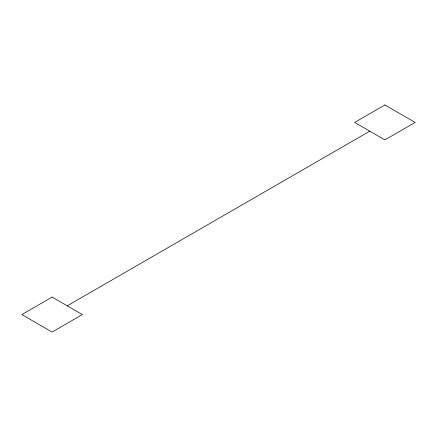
<?xml version="1.0" encoding="UTF-8"?>
<svg xmlns="http://www.w3.org/2000/svg" width="437" height="437" viewBox="0 0 437 437"><rect width="100%" height="100%" fill="white"/><g stroke="black" fill="none" stroke-linecap="round" stroke-linejoin="round"><path stroke-width="0.66" d="M67.232 305.834L369.768 131.166M52.101 297.1L21.85 314.569L52.101 332.033L82.358 314.569L52.101 297.1M384.899 104.967L354.642 122.431L384.899 139.9L415.15 122.431L384.899 104.967"/></g></svg>
